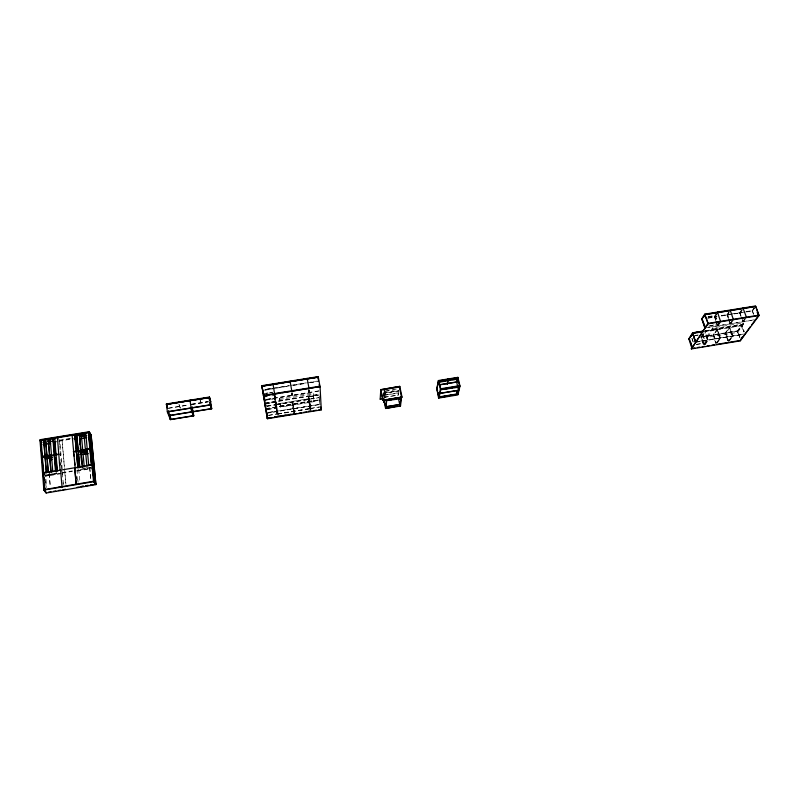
<?xml version="1.0" encoding="UTF-8"?>
<svg xmlns="http://www.w3.org/2000/svg" width="799" height="799" viewBox="0 0 799 799"><rect width="100%" height="100%" fill="white"/><g stroke="black" fill="none" stroke-linecap="round" stroke-linejoin="round"><path stroke-width="0.6" stroke-dasharray="4 3" d="M383.58 395.944L383.949 391.42M383.58 397.123L384.069 391.18M384.259 396.594L384.529 391.89M384.519 398.721L384.988 393.218L383.81 389.822M398.062 395.125L398.441 391.79M383.67 397.532L398.451 395.106L398.681 393.148L383.74 395.155L398.591 392.718M702.641 334.391L700.833 337.098L703.36 344.599M715.954 314.426L714.266 316.973L715.405 320.279M701.083 337.208L705.018 331.435L741.812 325.433L737.557 331.265L701.113 337.228L703.639 344.719M717.692 312.469L714.386 316.694M704.069 333.353L701.652 336.968L704.179 344.459M716.813 314.297L715.115 316.833L716.254 320.139M712.688 327.88L707.035 336.209L707.415 337.328L737.547 332.394L743.659 324.024L743.26 322.906L712.688 327.88L713.078 328.998L707.415 337.328M704.328 344.778L707.375 340.324L705.177 333.842M720.159 321.617L717.302 325.792L715.784 321.378M704.738 344.709L707.914 340.064L704.988 331.425M719.45 323.215L717.592 325.932L716.074 321.518M705.147 344.639L708.204 340.184L705.267 331.555M720.448 322.307L718.161 325.652L716.633 321.248M728.638 312.389L726.89 314.936L728.049 318.232M717.332 329.428L713.137 334.841M727.14 315.056L730.416 310.431M717.582 329.548L713.837 334.971L716.403 342.451M728.908 313.098L727.739 314.796L728.898 318.102M716.573 342.761L719.719 338.297L716.753 329.677M732.923 319.55L729.976 323.735L728.428 319.34M716.983 342.691L720.408 337.847M731.574 321.997L730.256 323.875L728.708 319.47M717.392 342.631L720.548 338.167L717.292 328.788L713.018 335.111L715.944 343.66M733.192 320.249L730.825 323.595L729.277 319.201M741.282 310.352L739.484 312.908L740.653 316.194M725.412 333.233L729.607 327.43M739.724 313.028L743.1 308.394M742.141 310.222L740.323 312.769L741.502 316.064M728.778 340.754L732.024 336.279L729.018 327.68M742.601 321.687L745.038 318.332M728.538 341.582L732.583 336.019L729.467 327.051L725.172 333.123L727.759 340.584M744.239 319.94L742.87 321.827L741.312 317.433M729.597 340.624L732.853 336.149L729.847 327.55L725.991 332.983L728.578 340.454M745.886 318.192L743.45 321.548L741.891 317.163M743.26 322.906L737.157 331.295L737.547 332.394M753.896 308.324L752.029 310.881L753.217 314.167M737.527 331.255L741.752 325.453M746.596 311.94L752.298 311.021L755.644 306.377M752.298 311.021L754.316 308.254M85.833 467.864L88.28 467.455M45.153 475.115L57.218 473.108M81.728 469.013L90.766 467.505M58.427 473.228L44.734 476.034M62.032 472.648L72.389 470.921M91.326 467.735L76.984 470.132L77.453 475.265M44.714 475.884L60.874 473.288M62.072 473.088L72.429 471.36M77.024 470.591L93.763 467.795M62.112 473.148L63.59 484.773M60.944 473.727L45.733 476.264L43.665 473.537M77.064 471.03L91.006 468.703M696.338 344.519L705.537 343.011L702.631 334.401M268.524 415.28L277.083 413.872M277.543 413.802L310.481 408.389M310.941 408.309L319.41 406.921M268.554 415.45L277.113 414.052M277.563 413.972L310.491 408.569M320.629 406.901L310.951 408.489L309.263 399.081L318.921 397.502M277.593 414.152L310.511 408.738L308.744 398.741L275.915 404.094M384.719 396.933L398.451 395.106M279.29 398.292L313.168 392.788L313.388 393.997L313.897 401.677L280.549 407.13L279.29 398.292L280.549 407.13M279.49 399.51L313.388 393.997M713.078 328.998L743.659 324.024M705.547 330.706L741.802 324.803L744.199 331.565M705.407 330.896L741.662 325.003L744.089 331.865M704.888 331.046L741.612 325.073L743.949 332.064M264.789 403.125L319.141 394.277M741.672 325.622L704.858 331.615L707.784 340.254M264.819 403.305L319.151 394.456M264.868 403.585L308.564 396.414M266.087 403.575L275.615 402.027M308.624 396.654L318.052 395.115M266.127 403.585L275.565 402.057M308.674 396.664L319.181 394.946M264.928 403.944L275.645 402.207M308.634 396.833L318.062 395.295M694.731 335.52L698.176 334.961M694.611 335.71L698.046 335.151M275.935 404.274L308.754 398.921M266.996 405.972L275.525 404.584L277.273 415.31M266.866 406.172L275.735 404.723M276.005 404.684L308.823 399.33M309.283 399.26L318.931 397.682M59.366 440.199L70.372 438.401M266.896 406.351L275.755 404.913M276.035 404.863L308.843 399.51M59.406 440.629L70.412 438.831M58.697 440.988L62.172 440.609L64.469 467.315M58.806 441.158L70.452 439.26M701.043 336.808L737.397 330.876L739.804 337.647M280.339 405.932L313.677 400.489L313.168 392.788M265.777 408.609L319.39 399.85M265.767 408.878L319.51 400.089M265.797 409.048L319.52 400.269L319.24 396.014M267.395 409.368L276.204 407.919M267.425 409.537L276.234 408.099M385.218 390.991L390.981 390.052M392.129 389.862L394.436 389.463M385.308 391.41L399.13 389.143M698.016 341.513L744.998 333.812M398.901 391.13L383.91 393.168L398.811 390.721M695.529 342.092L744.848 334.012M383.9 393.188L398.811 390.741M695.4 342.282L741.023 334.811M268.754 412.374L277.133 410.996M268.784 412.544L320.938 404.004M266.427 413.113L320.948 404.174M266.457 413.293L320.958 404.354M696.468 344.329L705.667 342.821L702.76 334.212M708.174 316.584L715.285 315.445L718.341 324.284L707.644 326.022M708.044 316.794L715.145 315.655L717.432 322.277M708.673 317.622L716.753 316.314M721.307 315.585L730.506 314.097M731.644 313.917L741.941 312.259M746.476 311.53L752.129 310.611L753.487 314.307M273.618 388.114L289.308 385.587M290.626 385.378L306.267 382.851M307.565 382.641L317.173 381.093M707.784 318.012L716.983 316.534M721.577 315.795L729.607 314.496M734.181 313.757L744.468 312.099M745.607 311.92L752.458 310.811L753.637 314.097M707.644 318.222L716.893 316.714M721.437 315.995L732.913 314.127M734.041 313.967L742.081 312.649M265.028 389.772L289.408 385.837M293.053 385.248L307.585 382.911M310.012 382.511L316.074 381.542M262.661 390.361L272.409 388.773M276.064 388.184L289.438 386.027M293.073 385.438L306.387 383.29M310.022 382.711L318.511 381.343M265.088 390.152L272.439 388.963M191.42 404.164L208.159 401.458M168.339 408.159L188.514 404.903M191.37 404.434L208.199 401.717M168.409 408.349L188.574 405.083M191.48 404.594L208.259 401.907M263.65 393.607L272.549 392.169M265.907 393.438L268.124 393.078M269.243 392.898L272.579 392.359M264.199 396.893L266.417 396.534M265.338 396.903L267.545 396.544M271.97 395.825L274.177 395.465M708.693 326.032L718.191 324.494M708.493 327.22L755.614 319.58M706.046 327.8L755.455 319.78M266.596 399.34L320.259 390.621M266.636 399.52L320.269 390.811M266.666 399.71L275.265 398.311L274.816 395.545M264.759 400.139L274.626 398.531M264.789 400.319L274.656 398.721M43.635 473.088L45.703 475.824L46.622 487.56M55.471 471.44L56.739 473.188L45.633 475.035M60.574 469.822L62.522 472.569L61.693 462.871M59.236 453.972L60.534 455.859M57.878 437.872L59.815 440.808L61.593 461.662M739.904 312.838L741.072 316.134M741.462 317.223L743.02 321.617M739.584 312.639L740.923 316.334M741.252 325.692L743.539 332.124M178.966 404.344L180.694 408.898M179.016 404.783L180.234 408.209M739.944 337.458L737.697 331.076L701.242 337.028L703.769 344.529M737.297 331.146L739.534 337.528M727.32 314.866L728.468 318.172M728.858 319.27L730.396 323.665M727 314.666L728.328 318.372M729.377 327.061L732.433 336.219M728.169 340.514L725.372 332.833L728.029 340.714M714.686 316.903L715.834 320.209M716.214 321.308L717.732 325.722M714.476 316.684L715.694 320.419M717.152 328.988L720.269 338.037M717.162 329.617L720.129 338.237M713.427 335.041L715.984 342.521M713.227 334.821L716.224 343.78M692.014 338.237L693.812 343.63M691.884 338.426L692.963 341.662M200.429 400.589L201.038 402.606M199.76 399.031L200.998 403.056M385.178 391.909L386.346 397.493M384.259 389.752L385.897 397.572M319.131 398.661L319.56 401.138M319.7 403.605L318.951 398.172M313.677 400.489L313.897 401.677M309.343 389.952L309.772 392.329L309.493 388.474M308.674 389.033L309.313 392.589L309.013 388.554M308.404 390.102L308.833 392.479L308.544 388.634M308.554 396.234L310.312 406.102M310.921 409.777L309.093 396.753L311.041 409.697M308.903 401.567L310.481 410.027M292.344 392.709L292.764 395.086L292.344 391.25M291.875 392.778L292.314 395.355L291.865 391.33M291.405 392.858L291.815 395.245L291.395 391.41M294.781 413.612L292.923 402.107L293.173 404.394M292.404 402.037L294.062 411.265M292.724 404.204L294.152 412.713M292.624 404.224L292.434 401.597M275.285 395.475L275.685 397.862L275.126 394.037M278.372 416.319L276.035 401.707L276.364 404.014M275.515 401.378L277.752 415.41M273.887 393.368L275.275 401.667M276.274 406.891L274.576 395.395M274.147 395.285L277.283 415.25M274.237 395.875L275.106 401.737M275.186 402.277L275.915 407.22M274.796 395.076L277.742 415.17M274.177 394.197L274.736 398.012M274.796 398.391L276.674 411.076M277.672 411.455L278.002 413.722M276.494 404.793L276.824 407.071M89.728 467.585L90.906 479.979M89.628 467.425L90.806 479.819M78.721 469.243L79.95 481.817M77.873 479.929L78.082 482.266M77.074 476.514L77.393 480.019M64.569 468.524L65.927 484.304M62.062 440.439L64.359 467.155M64.779 472.009L65.818 484.154M59.346 440.888L59.655 444.574M59.765 445.812L60.594 455.66M60.904 459.315L61.313 464.159M61.423 465.378L62.262 474.936M62.911 482.516L63.111 484.853M49.268 473.547L50.337 486.931M49.148 473.388L50.217 486.781M45.673 481.777L46.142 487.66M45.094 479.18L45.373 482.826M308.604 396.244L309.033 401.987L308.704 398.951M308.394 399.59L310.222 411.076L308.104 396.484L310.032 408.459M310.302 405.922L310.581 409.777M271.081 388.524L265.018 389.503L271.091 388.564M293.623 411.515L292.015 402.257L293.872 413.762L293.623 411.515"/><path stroke-width="1.2" d="M380.763 389.662L399.78 386.376L402.027 397.043L382.951 400.189L380.773 389.483M383.48 398.611L380.174 399.16L380.773 389.712L399.78 386.376M399.27 386.706L401.547 397.303L382.941 400.369L402.027 397.043M384.429 399.82L383.8 402.097L383.979 399.89M401.577 397.123L400.499 406.032L385.597 408.509L386.366 399.8M399.969 405.702L400.119 404.434L386.067 406.761L400.119 404.434M437.053 389.962L438.621 398.092L457.907 394.906L460.024 386.027L457.867 377.348L438.391 380.534L436.823 388.723L438.971 397.612L438.092 392.509M436.863 389.153L438.481 380.943L458.027 377.687L456.888 382.451M438.621 398.092L440.379 389.253L438.391 380.534M447.2 384.049L448.089 378.946M447.3 384.029L448.189 378.936M456.519 382.401L457.587 377.767L459.575 386.097L457.677 394.107L456.758 390.571M457.328 379.705L457.867 377.348M457.537 393.877L457.807 394.496L457.977 393.807L438.671 396.993L438.531 397.682L449.378 395.895M703.19 331.086L692.623 332.803L688.818 338.806L691.744 347.805M704.888 327.989L701.892 319.151L704.928 314.526L755.714 306.347L758.91 315.156L707.934 323.405L691.375 348.933L740.134 340.903L759.05 315.555L755.504 305.977L704.788 314.127L701.812 318.721L705.028 327.79M688.888 339.225L692.673 333.443L703.869 331.605M691.175 336.259L692.343 334.461M703.549 317.183L705.187 314.646M691.375 348.933L708.074 323.815L759.05 315.555M720.588 321.548L717.452 312.089M733.352 319.48L730.316 310.441M742.291 336.958L740.693 339.585M750.181 326.861L740.134 340.903M751.629 324.913L757.492 317.053M44.924 489.627L40.499 440.519M58.447 487.3L62.482 486.671M75.685 484.444L76.664 484.284M43.855 490.087L94.042 481.627L95.96 484.613L46.172 493.023L43.855 490.087L39.95 439.73L89.238 431.71L91.156 435.006L95.96 484.613M44.484 490.486L44.794 488.049M80.839 486.551L83.176 486.152M85.513 485.762L87.85 485.363M90.187 484.973L92.524 484.574M48.429 492.184L50.996 491.755M53.423 491.345L55.85 490.936M58.277 490.526L60.704 490.117M62.911 489.747L65.568 489.298M76.984 487.37L79.271 486.981M81.348 486.631L83.775 486.221M86.202 485.812L88.629 485.402M91.066 484.993L93.653 484.554M43.106 472.708L47.96 471.899M50.387 471.49L52.814 471.09M55.231 470.681L57.658 470.281M77.553 466.966L79.96 466.566M82.367 466.167L84.774 465.767M87.181 465.368L91.995 464.559L92.444 465.288L91.515 464.638L90.157 450.536M92.065 464.878L43.086 473.048L49.208 472.159M51.306 471.859L53.613 471.48M55.93 471.09L58.247 470.701M74.697 467.914L84.814 466.226M86.881 465.887L92.035 465.028L93.323 467.934M77.563 467.884L79.9 467.495M82.237 467.105L84.584 466.716M92.494 465.717L93.753 467.725M382.292 398.391L380.174 399.16M440.738 388.773L459.475 385.687L459.335 387.125L440.529 389.792M440.379 389.253L460.024 386.027M267.285 418.137L270.831 417.557M274.377 416.978L276.744 416.589M279.091 416.199L281.438 415.81M283.785 415.43L286.122 415.041M288.469 414.651L290.816 414.272M293.872 413.762L294.781 413.612M308.344 411.385L310.691 411.175M267.315 418.316L272.219 417.507M274.407 417.148L277.113 416.698M279.121 416.369L296.709 413.473M299.016 413.093L301.613 412.664M303.68 412.324L306.516 411.865M308.354 411.555L311.41 411.056M313.028 410.786L316.534 410.217M318.761 409.847L321.208 409.448M437.582 390.302L437.452 391.001M445.203 389.023L447.54 388.634M449.887 388.254L452.224 387.865M454.561 387.485L456.898 387.096M691.255 348.544L694.91 347.945M697.347 347.545L699.784 347.136M702.221 346.736L704.658 346.337M707.095 345.937L709.532 345.538M711.969 345.138L714.406 344.729M716.843 344.329L738.775 340.724M320.059 386.766L318.282 377.028L261.882 386.097L267.385 418.736L321.288 409.857L320.029 386.187L263.39 395.355M41.838 456.369L51.486 454.781M53.893 454.381L56.3 453.992M76.075 450.736L78.472 450.336M80.869 449.947L83.256 449.547M85.653 449.158L90.437 448.369L90.896 449.118L90.047 449.358M85.633 449.527L89.937 448.908M41.878 456.828L54.202 454.801M53.933 454.841L56.339 454.451M73.248 451.665L73.768 452.044M76.115 451.185L90.487 448.818M57.588 454.711L41.908 457.288L42.457 458.027L42.397 457.208M74.966 451.844L86.931 449.867M387.805 400.419L391.36 399.83M393.737 399.44L396.104 399.051M398.481 398.651L400.948 398.681L386.616 400.609M90.946 449.537L92.205 451.745M90.497 450.107L88.619 434.506M45.393 458.197L52.045 457.098M57.019 470.661L56 458.446L54.262 456.728L55.521 458.526L55.93 463.41M79.71 452.534L87.041 451.325M440.019 393.258L458.606 390.192M45.423 458.656L52.085 457.557M80.979 452.783L87.081 451.775M439.979 393.448L458.556 390.381L456.628 381.912L439.26 384.768M76.794 454.691L79.171 454.301M49.388 459.545L51.845 459.135M84.504 453.742L86.941 453.343M49.428 460.004L51.875 459.595M80.899 454.801L88.2 453.592M438.801 397.223L458.117 394.037M438.761 397.403L458.077 394.207L457.188 390.501M451.785 395.495L454.192 395.096M396.464 406.282L386.037 408.429L386.736 399.31M703.06 331.285L692.493 333.003L695.529 342.092M693.772 332.853L702.341 331.465M692.933 333.563L695.4 342.282M39.98 440.159L89.278 432.139L91.196 435.435M170.287 419.465L193.668 415.66M47.81 439.51L52.874 438.691L55.471 471.44M74.667 435.135L85.373 433.398M192.419 411.904L211.695 408.768L210.537 404.753L167.311 411.755L170.357 419.645L193.728 415.84L193.008 410.836M43.046 440.748L45.453 440.359M47.85 439.969L50.247 439.58M52.644 439.19L55.041 438.801M74.707 435.595L85.413 433.847M43.136 442.237L45.583 441.837M48.04 441.438L50.487 441.038M52.934 440.639L54.672 442.426L55.67 454.491M79.451 436.314L85.523 435.325M43.166 442.696L45.623 442.296M48.07 441.897L52.974 441.098M79.491 436.773L86.781 435.575M53.393 441.857L55.77 441.467M53.323 442.047L55.77 441.647M74.117 438.661L76.564 438.261M53.433 442.306L55.81 441.917M74.167 438.921L76.534 438.531M43.216 444.294L45.663 443.894M48.1 443.495L50.537 443.095M54.672 442.426L54.232 442.956M689.427 338.966L692.284 347.545L690.496 342.182M43.256 444.743L50.577 443.555M79.431 438.831L86.682 437.652M380.853 390.122L399.86 387.016M457.687 378.177L438.991 381.233L438.791 382.262L457.447 379.205M441.028 381.473L438.691 381.852L438.891 380.823L440.828 389.183L439.24 397.153L438.691 394.796M443.355 381.093L445.692 380.704M448.019 380.324L450.356 379.944M452.683 379.565L455.011 379.185M439.22 384.948L456.589 382.102M266.457 413.293L267.325 415.64L266.756 412.164M261.912 386.287L290.666 381.662M291.415 381.542L318.292 377.228M210.596 404.933L167.381 411.934L166.392 403.964L209.388 397.033L210.656 401.517L209.388 397.033M209.548 397.632L166.382 404.384L209.498 397.443L211.166 408.669L209.767 402.576M166.442 404.404L209.448 397.473M702.021 318.941L705.078 326.611M708.224 323.545L704.758 314.716L730.666 310.551M720.159 321.617L721.018 321.478M732.923 319.55L733.782 319.41M746.496 317.353L742.96 307.995M263.46 395.735L270.152 394.646M272.389 394.287L279.54 393.128M282.007 392.728L284.464 392.329M286.931 391.929L289.388 391.54M307.136 378.396L309.003 388.364L291.845 391.14L290.047 381.143M311.46 387.964L313.917 387.565M316.364 387.165L320.049 386.576M263.49 395.924L320.109 386.616M169.268 415.47L191.88 411.795L191.55 409.368M211.645 408.589L192.359 411.715L192.03 409.288M264.679 400.029L261.862 385.677L318.152 376.629L318.511 381.343M191.94 411.984L169.338 415.65L168.649 410.596M731.385 310.441L755.554 306.556M261.942 386.107L318.232 377.058M44.315 489.557L45.813 491.465M61.992 486.701L60.614 470.311M42.417 456.738L45.094 456.299M52.744 471.39L50.217 439.12M46.981 455.989L49.658 455.55M57.328 470.631L54.741 438.381M60.065 470.122L57.458 437.992M40.679 441.527L40.02 440.599L89.318 432.569L91.236 435.864M41.158 440.599L43.665 473.537M76.225 484.304L74.756 467.954M56.08 454.491L58.756 454.052M73.728 451.585L76.384 451.145M84.185 466.157L81.278 434.057M95.92 484.174L94.002 481.188L43.825 489.637L46.172 493.023M78.252 450.836L85.423 449.657M86.851 465.707L83.915 433.627M88.729 465.398L85.773 433.328M72.13 435.415L75.226 468.274M91.396 464.958L88.409 432.898M75.995 438.351L77.123 450.766M89.398 433.587L88.849 432.639L93.513 481.268L95.381 484.154L93.723 467.335M167.87 411.855L170.776 419.385L170.157 414.551M166.392 403.964L167.261 406.232M757.122 312.129L758.321 315.435M704.788 314.127L708.074 323.815M692.623 332.803L695.659 341.892M193.728 415.84L191.091 407.899L189.992 400.159M190.671 408.169L193.188 415.73L192.699 412.124M191.64 408.009L192.839 411.645L192.179 406.791M190.162 400.758L190.102 400.139M456.589 391.27L457.118 393.468M401.008 396.953L400.059 406.112L398.411 398.431M399.56 401.647L400.499 406.032M385.118 404.034L385.807 407.33M383.76 399.71L385.597 408.509M383.32 399.82L383.8 402.097M380.843 390.312L382.941 400.369M319.151 384.459L319.59 386.836M320.779 406.971L321.288 409.857M261.862 385.677L264.918 403.565M264.948 403.785L265.668 407.979M263.71 393.977L264.109 396.314M264.499 398.651L264.898 400.998M265.268 403.485L265.727 405.842M272.988 383.89L274.646 394.117M265.298 403.335L265.677 405.672M266.157 408.499L266.536 410.886M263.68 393.797L264.089 396.444M264.459 398.551L264.849 400.928M265.328 403.665L265.757 406.351M264.819 403.305L267.385 418.736M210.537 401.068L211.695 408.768M209.068 397.712L209.418 400.149M169.827 415.83L170.357 419.645M167.101 405.722L167.41 408.179M95.82 484.014L91.146 435.695L91.016 439.47M91.436 443.725L91.785 447.32M92.285 452.454L92.684 456.658M93.034 460.354L93.393 464.039M93.883 473.757L94.222 477.253M94.672 481.907L94.901 484.234M89.868 433.507L94.072 482.127L89.238 431.71M89.208 435.585L90.527 449.278M90.637 450.456L92.115 465.338M92.265 467.365L92.494 469.712M79.491 439.59L79.94 444.394M80.27 447.999L80.489 450.396M81.079 456.778L81.528 461.642M77.363 454.331L78.592 466.916M73.937 453.902L74.137 456.229M74.707 462.531L74.926 464.958M75.925 476.054L76.135 478.401M74.657 467.795L76.115 484.144M59.955 462.501L60.165 464.938M59.476 462.581L59.675 465.018M54.692 448.539L55.091 453.363M56.33 468.304L56.529 470.741M53.413 440.569L54.612 455.1M54.741 456.648L55.96 471.36M43.356 467.235L43.555 469.692M44.005 477.812L44.185 480.179M43.386 475.555L43.755 480.259M44.115 484.953L44.484 489.647M318.152 376.629L318.262 378.766M46.392 472.628L43.705 439.989L46.392 472.628M48.28 472.319L45.573 439.69L48.28 472.319M50.976 471.869L48.24 439.26L50.976 471.869M77.863 467.385L74.826 434.926L77.863 467.385M79.74 467.075L76.684 434.626L79.74 467.075M82.407 466.626L79.321 434.197L82.407 466.626"/></g></svg>
